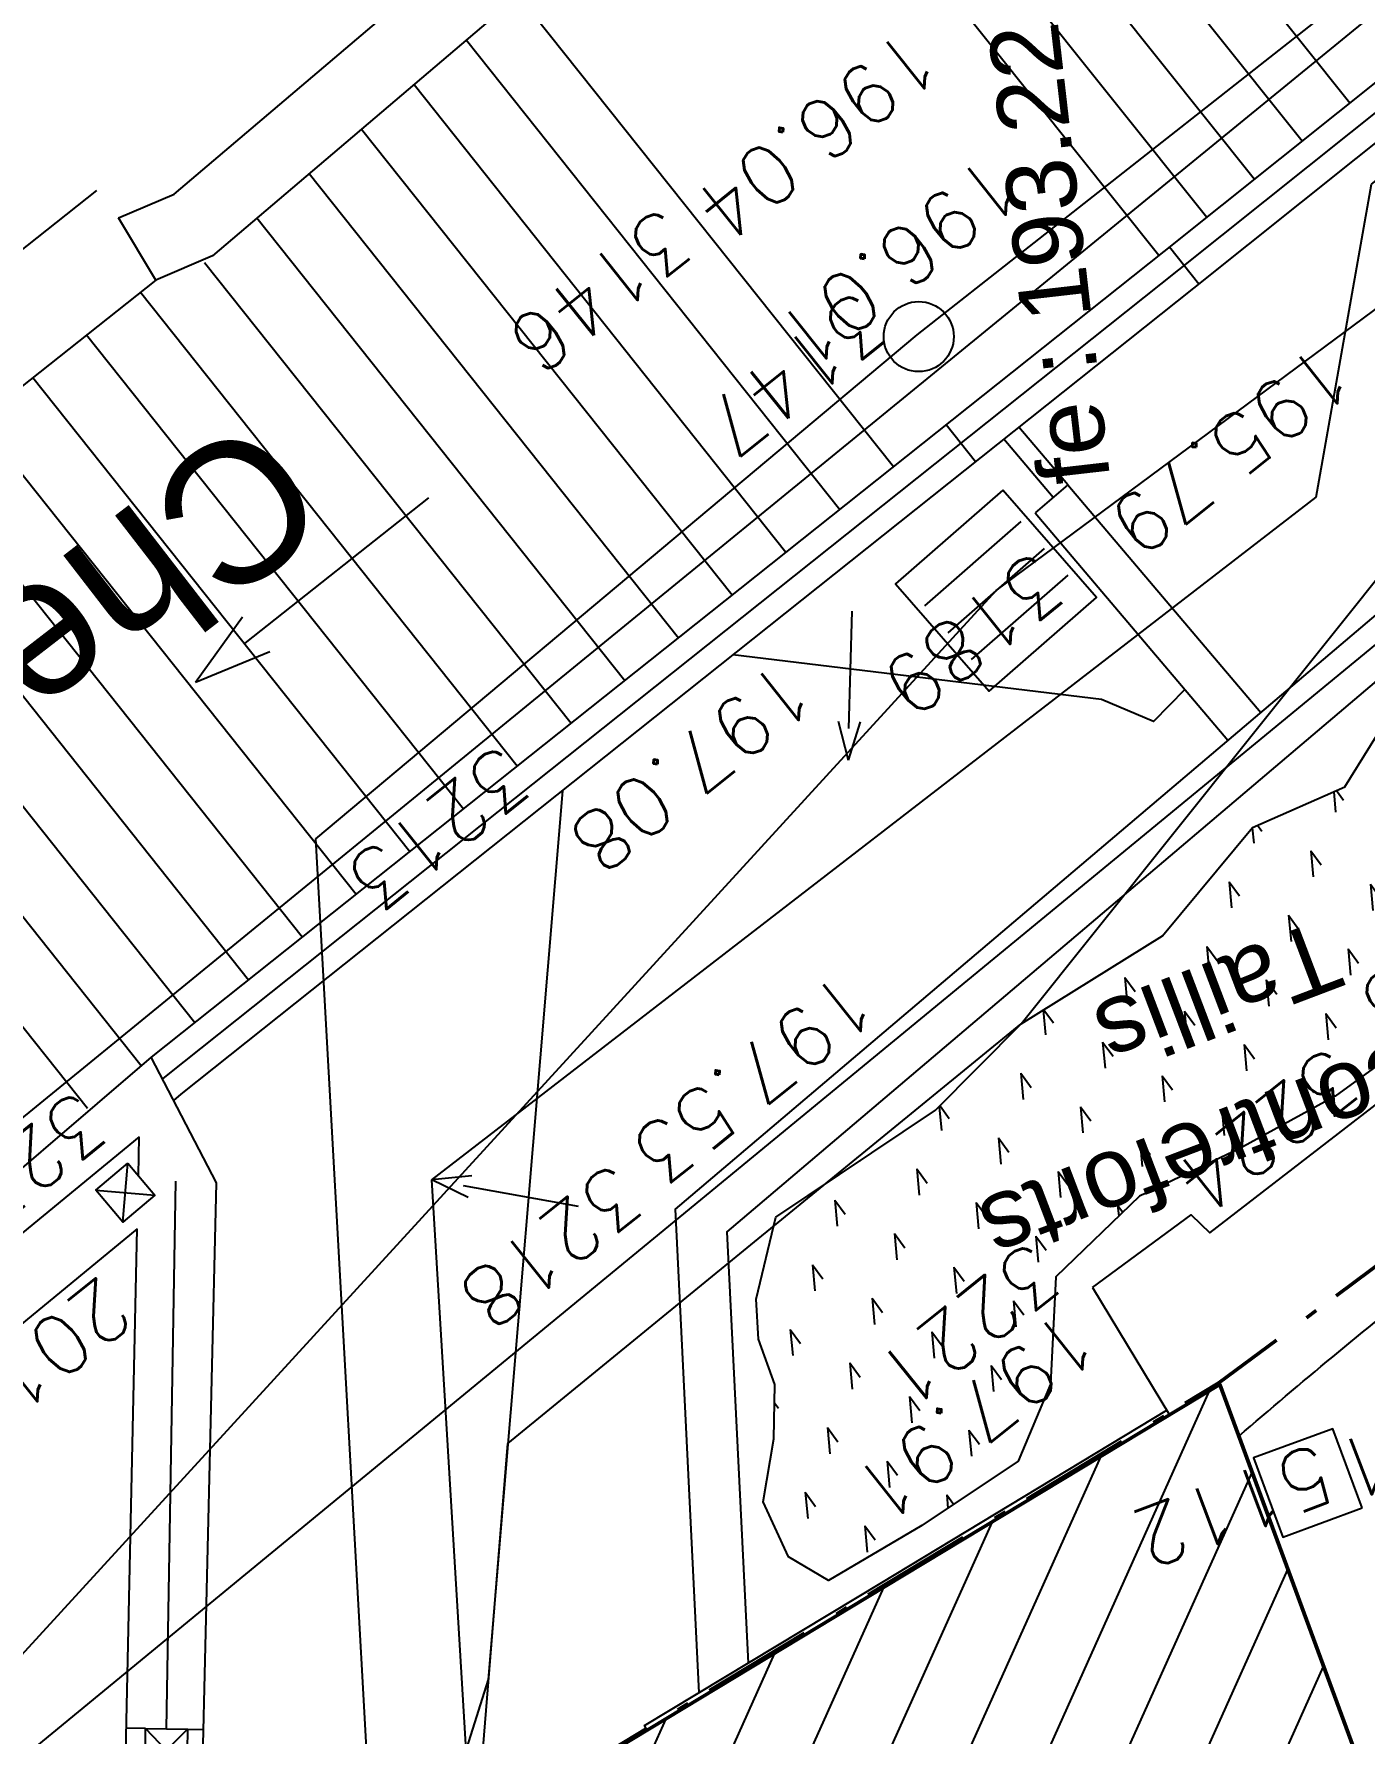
# Model space of a CAD drawing. Header units: centimetres. Extents: x 212517 to 243222, y -357108 to -330212.
# Drawn here: x 226680 to 227440, y -341679 to -340708 of the extents above; entities that cross this region are included whole.
import ezdxf
from ezdxf.enums import TextEntityAlignment as Align
from ezdxf.lldxf.tags import DXFTag

# ---------------------------------------------------------------- set-up
doc = ezdxf.new("R2010")
doc.units = ezdxf.units.CM
doc.linetypes.add('Style de ligne -15', pattern=[2.0832800000000002, 1.25, -0.41656, 0.1388600000000001, -0.2778600000000001])
doc.layers.get('0').update_dxf_attribs({"color": 252})
for name, color, linetype in [('0-EDL-Limite de propriété', 252, 'Continuous'), ('AEP_SSL', 252, 'Continuous'), ('EDF_SSL', 252, 'Texte-Electricite'), ('Fond topo - AFF', 252, 'Continuous'), ('Fond topo - ASS', 252, 'Continuous'), ('Fond topo - BAT_ANN', 252, 'Continuous'), ('Fond topo - BAT_HAC', 252, 'Continuous'), ('Fond topo - BAT_TXT', 252, 'Continuous'), ('Fond topo - CLO_MUR', 252, 'Continuous'), ('Fond topo - EAU', 252, 'Continuous'), ('Fond topo - EDF', 252, 'Continuous'), ('Fond topo - VEG', 252, 'Continuous'), ('Fond topo - VEG_TXT', 252, 'Continuous'), ('Fond topo - VOI_NOM', 252, 'Continuous'), ('Fond topo - Z_500', 252, 'Continuous'), ('GAZ_SSL', 252, 'Texte-GAZ'), ('prlm-VRD', 2, 'Continuous'), ('TELECOM_SSL', 252, 'Texte-Telecom'), ('UNITAIRE SSL', 252, 'UNITAIRE')]:
    doc.layers.add(name, color=color, linetype=linetype)
doc.layers.add('Fond topo - BAT', color=252, linetype='Continuous', lineweight=50)
doc.layers.add('Fond topo - P', color=252, linetype='Continuous', lineweight=50)
for name, color, linetype, plot in [('Fond topo - N', 252, 'Continuous', False), ('Fond topo - NCACHE', 252, 'Continuous', False), ('Fond topo - ZCACHE', 252, 'Continuous', False)]:
    doc.layers.add(name, color=color, linetype=linetype, plot=plot)
doc.styles.add('2000_ARIAL', font='arial.ttf', dxfattribs={"height": 0.400000006})
doc.styles.add('Lignes', font='arial.ttf', dxfattribs={"height": 0.35})
doc.styles.add('LignesA', font='arial.ttf', dxfattribs={"height": 0.349999994})
doc.styles.add('SIMPLEX', font='simplex_.ttf', dxfattribs={"height": 1.25})
doc.styles.add('TP-C_Autocad_Standard', font='simplex_.ttf', dxfattribs={"height": 1})
doc.styles.add('Tronçons', font='arial.ttf', dxfattribs={"height": 0.25})
tags = doc.linetypes.add('L16', pattern=[0.37500001490116125, 0.300000011920929, -0.07500000298023224]).pattern_tags.tags
tags[6:7] = [DXFTag(74, 4), DXFTag(75, 0), DXFTag(340, '0'), DXFTag(46, 0.0), DXFTag(50, 0.0), DXFTag(44, 0.0), DXFTag(45, 0.0)]
tags[4:5] = [DXFTag(74, 4), DXFTag(75, 0), DXFTag(340, '0'), DXFTag(46, 0.0), DXFTag(50, 0.0), DXFTag(44, 0.0), DXFTag(45, 0.0)]
tags = doc.linetypes.add('L8', pattern=[0.22500000894069674, 0.1500000059604645, -0.07500000298023224]).pattern_tags.tags
tags[6:7] = [DXFTag(74, 4), DXFTag(75, 0), DXFTag(340, '0'), DXFTag(46, 0.0), DXFTag(50, 0.0), DXFTag(44, 0.0), DXFTag(45, 0.0)]
tags[4:5] = [DXFTag(74, 4), DXFTag(75, 0), DXFTag(340, '0'), DXFTag(46, 0.0), DXFTag(50, 0.0), DXFTag(44, 0.0), DXFTag(45, 0.0)]
tags = doc.linetypes.add('Texte-BT', pattern='A,5,-0.25,["BT",Lignes,S=1,R=0,X=0,Y=-0.18],-1.25', length=6.5).pattern_tags.tags
tags[15:16] = [DXFTag(74, 4), DXFTag(75, 0), DXFTag(340, '0'), DXFTag(46, 0.0), DXFTag(50, 0.0), DXFTag(44, 0.0), DXFTag(45, 0.0)]
tags[4:5] = [DXFTag(74, 4), DXFTag(75, 0), DXFTag(340, '0'), DXFTag(46, 0.0), DXFTag(50, 0.0), DXFTag(44, 0.0), DXFTag(45, 0.0)]
tags = doc.linetypes.add('Texte-Electricite', pattern='A,5,-0.25,["ELEC",Lignes,S=1,R=0,X=0,Y=-0.18],-1.25', length=6.5).pattern_tags.tags
tags[15:16] = [DXFTag(74, 4), DXFTag(75, 0), DXFTag(340, '0'), DXFTag(46, 0.0), DXFTag(50, 0.0), DXFTag(44, 0.0), DXFTag(45, 0.0)]
tags[4:5] = [DXFTag(74, 4), DXFTag(75, 0), DXFTag(340, '0'), DXFTag(46, 0.0), DXFTag(50, 0.0), DXFTag(44, 0.0), DXFTag(45, 0.0)]
tags = doc.linetypes.add('Texte-GAZ', pattern='A,5,-0.25,["GAZ",Lignes,S=1,R=0,X=0,Y=-0.18],-1.25', length=6.5).pattern_tags.tags
tags[15:16] = [DXFTag(74, 4), DXFTag(75, 0), DXFTag(340, '0'), DXFTag(46, 0.0), DXFTag(50, 0.0), DXFTag(44, 0.0), DXFTag(45, 0.0)]
tags[4:5] = [DXFTag(74, 4), DXFTag(75, 0), DXFTag(340, '0'), DXFTag(46, 0.0), DXFTag(50, 0.0), DXFTag(44, 0.0), DXFTag(45, 0.0)]
tags = doc.linetypes.add('Texte-MT', pattern='A,5,-0.25,["MT",Lignes,S=1,R=0,X=0,Y=-0.18],-1.25', length=6.5).pattern_tags.tags
tags[15:16] = [DXFTag(74, 4), DXFTag(75, 0), DXFTag(340, '0'), DXFTag(46, 0.0), DXFTag(50, 0.0), DXFTag(44, 0.0), DXFTag(45, 0.0)]
tags[4:5] = [DXFTag(74, 4), DXFTag(75, 0), DXFTag(340, '0'), DXFTag(46, 0.0), DXFTag(50, 0.0), DXFTag(44, 0.0), DXFTag(45, 0.0)]
tags = doc.linetypes.add('Texte-Telecom', pattern='A,5,-0.25,["TEL",Lignes,S=1,R=0,X=0,Y=-0.18],-1.25', length=6.5).pattern_tags.tags
tags[15:16] = [DXFTag(74, 4), DXFTag(75, 0), DXFTag(340, '0'), DXFTag(46, 0.0), DXFTag(50, 0.0), DXFTag(44, 0.0), DXFTag(45, 0.0)]
tags[4:5] = [DXFTag(74, 4), DXFTag(75, 0), DXFTag(340, '0'), DXFTag(46, 0.0), DXFTag(50, 0.0), DXFTag(44, 0.0), DXFTag(45, 0.0)]
tags = doc.linetypes.add('Texte-TelecomA', pattern='A,5,-0.25,["TEL",LignesA,S=1,R=0,X=0,Y=-0.18],-1.25', length=6.5).pattern_tags.tags
tags[15:16] = [DXFTag(74, 4), DXFTag(75, 0), DXFTag(340, '0'), DXFTag(46, 0.0), DXFTag(50, 0.0), DXFTag(44, 0.0), DXFTag(45, 0.0)]
tags[4:5] = [DXFTag(74, 4), DXFTag(75, 0), DXFTag(340, '0'), DXFTag(46, 0.0), DXFTag(50, 0.0), DXFTag(44, 0.0), DXFTag(45, 0.0)]
tags = doc.linetypes.add('UNITAIRE', pattern='A,0.25,-0.2000000029802322,0,-0.2000000029802322,0.25,-0.300000011920929,["UNI",TP-C_Autocad_Standard,S=0.1500000059604645,R=0,X=-0.1,Y=-0.05],-0.449999988079071', length=1.650000095367432).pattern_tags.tags
tags[23:24] = [DXFTag(74, 4), DXFTag(75, 0), DXFTag(340, '0'), DXFTag(46, 0.0), DXFTag(50, 0.0), DXFTag(44, 0.0), DXFTag(45, 0.0)]
tags[12:13] = [DXFTag(74, 4), DXFTag(75, 0), DXFTag(340, '0'), DXFTag(46, 0.0), DXFTag(50, 0.0), DXFTag(44, 0.0), DXFTag(45, 0.0)]
tags[10:11] = [DXFTag(74, 4), DXFTag(75, 0), DXFTag(340, '0'), DXFTag(46, 0.0), DXFTag(50, 0.0), DXFTag(44, 0.0), DXFTag(45, 0.0)]
tags[8:9] = [DXFTag(74, 4), DXFTag(75, 0), DXFTag(340, '0'), DXFTag(46, 0.0), DXFTag(50, 0.0), DXFTag(44, 0.0), DXFTag(45, 0.0)]
tags[6:7] = [DXFTag(74, 4), DXFTag(75, 0), DXFTag(340, '0'), DXFTag(46, 0.0), DXFTag(50, 0.0), DXFTag(44, 0.0), DXFTag(45, 0.0)]
tags[4:5] = [DXFTag(74, 4), DXFTag(75, 0), DXFTag(340, '0'), DXFTag(46, 0.0), DXFTag(50, 0.0), DXFTag(44, 0.0), DXFTag(45, 0.0)]

# ---------------------------------------------------------------- blocks, each defined once
blk = doc.blocks.new('Groupe-93-1')
at = {"linetype": 'Style de ligne -15', "lineweight": 50, "ltscale": 50.8, "flags": 128}
blk.add_lwpolyline([(4010.377704961063, -47960.29143869193), (3755.414382130862, -44721.11884032996), (3755.414382130862, -44721.11884032996), (3756.773282105685, -44329.8018404177), (3880.931782061816, -43949.69744035514), (4137.430382163288, -43638.17594043525), (4471.636282140971, -43429.8099404505), (5106.567282135249, -43185.50304033072), (8279.371082122088, -41974.78904029639), (10046.22478211618, -41302.20724031241), (11818.78798213697, -40629.65554029257), (12515.6316242764, -40375.71221544059), (12470.15578206277, -38996.33853999885), (12380.37218211389, -38397.83494045051), (12782.36019976831, -38155.13044368537), (12782.36019976831, -38155.13044368537), (13203.15428753591, -37842.1723362139), (13013.29358206487, -37595.42764035972), (14081.43508215642, -36782.12464029105), (14501.13751466966, -36460.24630443366), (14495.16808214879, -36452.5175403765), (14834.32158213353, -36191.17934028419), (14839.99478233552, -36198.52456561835), (16130.40128212667, -35209.80024024756), (16136.50761571622, -35217.71937476905), (16472.44228208757, -34959.21094037803), (16671.78109403348, -34801.06746370108), (17355.87005024648, -34273.57605973991), (18231.377594311, -34360.18562337668), (19438.43093314862, -35798.34990131171), (19890.16948211885, -36316.51764032157), (20056.14294272161, -36374.42675067695), (20713.36528325772, -37417.69704200538), (20981.1790333817, -37823.86228057654), (21144.10848065114, -38091.41473781379), (21380.93455877995, -38501.10641652854), (21515.93978133893, -38776.86723872931), (21676.35969768262, -39172.45101110252), (21888.30210343099, -39776.94537421973), (22130.35028215146, -40561.43324023993), (22375.4996798346, -41423.39243203909), (22608.21988213754, -42207.67824041159)], dxfattribs=at)
blk = doc.blocks.new('AFF03')
at = {"ltscale": 2, "flags": 128}
blk.add_lwpolyline([(-0.5, -0.5), (0.5, -0.5), (0.5, 0.5), (-0.5, 0.5)], close=True, dxfattribs=at)
blk = doc.blocks.new('ASS07')
at = {"ltscale": 2}
for p, q in [((-0.25, -0.45), (-0.25, 0.4500000000000001)), ((0, -0.45), (0, 0.4500000000000001)), ((0.25, -0.45), (0.25, 0.4500000000000001))]:
    blk.add_line(p, q, dxfattribs=at)
at = {"ltscale": 2, "flags": 128}
blk.add_lwpolyline([(0.5, -0.5), (0.5, 0.5), (-0.5, 0.5), (-0.5, -0.5)], close=True, dxfattribs=at)
blk = doc.blocks.new('ESC01')
at = {"ltscale": 2}
for p, q in [((1.257547, 0.126415), (1.7, 0)), ((1.338104, 0), (0, 0)), ((1.257547, -0.126415), (1.7, 0))]:
    blk.add_line(p, q, dxfattribs=at)
blk = doc.blocks.new('EAU03')
at = {"ltscale": 2}
blk.add_circle((0, 0), 0.2, dxfattribs=at)
blk = doc.blocks.new('EDF02')
at = {"ltscale": 2}
for p, q in [((0.875, 2.75), (0.875, 2.95)), ((-0.875, 2.25), (0.875, 2.75)), ((0, 1.535431), (0, 2.5)), ((-0.875, 2.25), (-0.875, 2.05)), ((0.978086, 1.392164), (0.895804, 1.204402)), ((1.271914, 1.392164), (1.354196, 1.204402)), ((1.125, 1.349688), (1.125, 1.178214)), ((0, 0.15), (0, 0.9586370000000001))]:
    blk.add_line(p, q, dxfattribs=at)
for centre, radius in [((1.125, 1.625), 0.2), ((0, 0), 0.15)]:
    blk.add_circle(centre, radius, dxfattribs=at)
blk.add_arc((0.557686, 1.79611), 0.574625, 2.870977029506814, 166.0535219962534, dxfattribs=at)
at = {"style": 'SIMPLEX'}
blk.add_text('W', height=0.4, dxfattribs=at).set_placement((0, 1.217323), align=Align.MIDDLE_CENTER)
blk = doc.blocks.new('PTOPO')
at = {"layer": 'Fond topo - NCACHE', "style": 'SIMPLEX'}
blk.add_attdef('MAT', text='', height=0.34, dxfattribs=at).set_placement((0.09999999986030161, -0.09999999962747097), align=Align.TOP_LEFT)
at = {"layer": 'Fond topo - ZCACHE', "style": 'SIMPLEX'}
blk.add_attdef('ALT', (0.09999999986030161, 0.09999999962747097), '', height=0.34, dxfattribs=at)
blk = doc.blocks.new('A$C1F970F0F')
at = {"layer": 'Fond topo - BAT_HAC'}
h = blk.add_hatch(dxfattribs=at)
h.set_pattern_fill('ANSI31*128', color=256, scale=12.9999995, angle=-10.72360141139323, style=0, pattern_type=2)
h.set_pattern_definition([(235.0656205306617, (9737.541003631788, 14762.77745620973), (33.8375912645085, -23.63562800874848), [])])
h.paths.add_polyline_path([(327.3282644802343, 7983.70008715122), (111.917576389003, 7948.772934319565), (103.9149807936597, 7998.128364327358), (1.255686533589369, 7981.482965652841), (9.258282185780217, 7932.127535444707), (-84.79176967225408, 7916.878057794142), (-243.6985149581653, 7899.242162999744), (-250.9852206335183, 7901.904301147083), (-246.3701216350516, 7988.801617907898), (-227.8364820571812, 8506.661930298194), (212.291666205809, 8670.329434790467)])
at = {"layer": 'Fond topo - VEG'}
h = blk.add_hatch(dxfattribs=at)
h.set_pattern_fill('LANDE2', color=256, scale=10.0000001, angle=-10.72360141139323, style=0, pattern_type=2)
h.set_pattern_definition([(264.5415095306616, (9750.971630015794, 14785.74238767628), (40.34504237996252, -84.24534251883888), [15.00000015, -78.40770928407707]), (264.5415095306616, (9731.59970288858, 14751.83474161739), (40.34504237996252, -84.24534251883888), [15.00000015, -78.40770928407707]), (264.5415095306616, (9712.227775744037, 14717.927095467), (40.34504237996252, -84.24534251883888), [15.00000015, -78.40770928407707]), (295.5897315306617, (9750.971630015794, 14785.74238767628), (49.23041195806751, 8.738798001327783), [10.0000001, -83.4077093340771]), (295.5897315306617, (9731.59970288858, 14751.83474161739), (49.23041195806751, 8.738798001327783), [10.0000001, -83.4077093340771]), (295.5897315306617, (9712.227775744037, 14717.927095467), (49.23041195806751, 8.738798001327783), [10.0000001, -83.4077093340771])])
h.paths.add_polyline_path([(402.3112610946278, 9053.760915252773), (467.0090992471012, 9087.424570366396), (507.8056451401558, 9101.086619201697), (553.8528710058147, 9091.750365369368), (582.6202307905187, 9071.175482231103), (595.4504581813117, 9028.510636241828), (609.5685951733576, 8998.331373440706), (631.7508805482298, 8965.497906214076), (652.8560764352111, 8945.31390825935), (650.2520582392016, 8913.917405658818), (632.9173511627416, 8889.82828364506), (589.0886175481537, 8876.795382116374), (546.9134431486123, 8877.480258685993), (469.8051911543507, 8864.37661047986), (419.153954237222, 8843.712231938292), (363.2524606420443, 8846.046328226019), (307.7425982917389, 8819.850155145812), (248.6620034991754, 8800.607864193345), (187.2800634416283, 8784.45912606413), (131.764137503774, 8748.171514346303), (117.2591372061879, 8688.39747468704), (91.01025159923552, 8648.718062970176), (30.20320767611634, 8622.748982781495), (-28.00976444200933, 8601.90972020209), (-48.04644723036586, 8619.365020503119), (-56.33789107739494, 8652.913243093468), (-43.74262154196617, 8687.250659616431), (-37.43992015670779, 8717.55282372527), (-41.69477333234227, 8744.81355041717), (-38.71674939766763, 8767.521436884825), (-19.03399232742504, 8811.288349233151), (81.96673904075237, 8854.314429886274), (139.2306060843939, 8893.662518143177), (227.7466465265452, 8928.052230497406), (289.8968977148595, 8979.357371094735), (346.0182111578333, 8992.237727327)])
at = {"layer": 'AEP_SSL', "elevation": 9.999999999999998e-08, "flags": 128}
blk.add_lwpolyline([(-10084.93277844263, 5093.930148438846), (-9750.791620834418, 5135.5756579271), (-3128.109925920724, 6321.886190847606), (-538.2744943762264, 6794.667455972196), (-236.899884080834, 9072.411970745992), (154.0690051004237, 9291.318023383576), (2068.234834202161, 10286.47979625637), (4929.096988442494, 11795.62350952535), (5831.943443331371, 12343.47571871864), (5644.547691266249, 12887.93525940639), (4850.760829103805, 13701.34358382695)], dxfattribs=at)
at = {"layer": 'EDF_SSL', "linetype": 'Texte-BT', "elevation": 9.999999999999998e-08, "flags": 128}
blk.add_lwpolyline([(-10355.65903211059, 43.80952892260893), (-10201.4030772041, 1251.685514822027), (-8720.280241838846, 5090.654580446419), (-8647.88838211094, 5140.669551381001), (-5813.541010319846, 5655.541528388557), (-5754.775129047494, 5632.363405789478), (-5714.151306698284, 5669.525972244278), (-2796.400100172239, 6190.043639552574), (-2733.176347276875, 6173.938624268192), (-2724.610103663505, 6234.621653891018), (-576.9868819294611, 8573.42365167172), (-522.7757441125186, 8575.296708000737), (1439.543237064798, 9649.961943709872), (1486.297190266059, 9780.607536286585), (3247.574149104787, 10693.56387743918), (3311.706751861017, 10686.95005152967), (3338.557006230488, 10734.01793882097), (5093.795445683761, 11622.80777854973), (5197.512327865115, 11601.77622754824)], dxfattribs=at)
at = {"layer": 'EDF_SSL', "linetype": 'Texte-MT', "elevation": 9.999999999999998e-08, "flags": 128}
blk.add_lwpolyline([(-10605.24755893916, -1087.243444949462), (-9871.024919901258, 5454.646601530631), (-9813.117681349795, 5614.486484857796), (-9256.616976485166, 5923.473242253717), (-8799.13613630993, 5646.609576042702), (-8267.576586649942, 5593.500203318741), (-5762.0770564726, 6081.872554389967), (-4183.597292868954, 6396.686264550111), (-3538.986020602817, 6692.687627343169), (-2824.138039855754, 6428.356494820026), (-615.9396546429546, 6802.884084155441), (-262.5046420332196, 8461.235250973023), (-193.4502564723132, 8712.902150223255), (139.2306060843939, 8893.662518143177), (555.9703724045021, 9251.5491897469), (1680.577767184984, 9828.549923444656)], dxfattribs=at)
at = {"layer": 'Fond topo - BAT', "ltscale": 2, "flags": 128}
blk.add_lwpolyline([(111.9175764236616, 7948.772934502576), (327.3282644802343, 7983.70008715122), (212.2916661489619, 8670.329434990808), (2.632434379380356, 8592.364861621802), (-227.8364820571812, 8506.661930298194), (-246.3701217265575, 7988.801617925226), (-250.9852206335183, 7901.904301147083), (-243.6985149581653, 7899.242162999744), (-84.79176967225408, 7916.878057794142), (9.25828222043856, 7932.127535627718)], dxfattribs=at)
at = {"layer": 'Fond topo - BAT_ANN', "ltscale": 2, "flags": 128}
for points in [[(260.4461904408543, 9679.697235726253), (421.4752052199237, 9375.537075975082)], [(229.6406661599922, 9663.337649349429), (390.6488104437076, 9359.216910882653)], [(198.835141987965, 9646.978063046781), (359.822415696603, 9342.896746069073)], [(168.0296177071027, 9630.61847666996), (328.9960207886754, 9326.576580906798)], [(137.2240934262406, 9614.258890293137), (298.1696260471178, 9310.25641599738)], [(-33.33350543023175, 9523.682545780714), (126.7244189795829, 9219.92528536644)], [(-67.62080360780715, 9504.620415617772), (92.02667203155625, 9201.642103094182)], [(-101.7369402713011, 9485.23345562334), (57.32892506065332, 9183.358920826255)], [(-135.8530769230131, 9465.846495816253), (22.63117811262669, 9165.075738553995)], [(-169.9692136038364, 9446.459535730315), (-12.06656885272923, 9146.79255619023)], [(-204.0853502326718, 9427.072575918897), (-46.76431591513824, 9128.509373939632)], [(-238.2014868843837, 9407.685616111808), (-81.46206286316487, 9110.226191667372)], [(-277.3265769233292, 9397.804626958045), (-116.1598098340678, 9091.943009399447)], [(-312.0591842209399, 9379.587602396843), (-150.8575567820944, 9073.659827127187)], [(-346.7917915012215, 9361.370577927146), (-185.5553037529976, 9055.37664485926)], [(-381.5243987412971, 9343.153553544624), (-220.2530506663657, 9037.093462770014)], [(-416.2570060562371, 9324.936528891918), (-254.9507976143923, 9018.810280497753)], [(-450.9896134453538, 9306.719504348044), (-289.6485445852952, 9000.527098229828)], [(-485.7222206167999, 9288.502479952525), (-324.3462915333218, 8982.243915957568)], [(-520.4548279885873, 9270.285455500158), (-359.0440385957309, 8963.96073370697)], [(-555.1874352515395, 9252.068431121965), (-393.7417855437575, 8945.677551434712)], [(-145.6619465023107, 8537.219623963563), (-146.7075802998218, 8540.031500570973), (1.586800547210942, 8595.176738046199), (179.8026997579741, 8661.448690339083)]]:
    blk.add_lwpolyline(points, dxfattribs=at)
at = {"layer": 'Fond topo - CLO_MUR', "ltscale": 2, "flags": 128}
for points in [[(5465.549613253605, 12474.19582546324), (5466.20159341714, 12470.82504405249), (5485.012802482019, 12432.08181404536), (5147.245088363499, 12256.60818126065), (4706.331216941859, 12020.77417470959), (4308.01640459436, 11815.93590567596), (3685.281740870245, 11488.88250697762), (3311.579770983847, 11293.7685153111), (2114.258378153738, 10659.84585739836), (1650.884008099408, 10416.34837312654), (1062.288726471121, 10103.85702141489), (658.3905618021624, 9891.029634244256), (-44.67906745291248, 9517.657369937187), (-233.0470592291902, 9410.614689816382), (-267.4422742572942, 9402.988878921342), (-656.6401166823937, 9198.857165579479), (-849.7747484592646, 9090.052396377278), (-1204.120025584123, 8870.368878144942), (-1365.540933047162, 8744.316578333805), (-1532.84212559242, 8598.704129215486), (-1971.468451961153, 8153.961829416945)], [(-281.6492086445198, 9441.834648156311), (-281.6492085301377, 9441.834648134649), (-247.9421907940427, 9449.307878024008), (-64.42639369319909, 9553.593232271387), (639.2189400198265, 9927.27123031366), (1043.119223444727, 10140.09973397636), (1631.735005117872, 10452.60196933622), (2095.130052114215, 10696.1103191113), (3292.499446349973, 11330.05839145263), (3666.262011568545, 11525.20402047415), (4289.108974895842, 11852.3163978885), (4687.580625236486, 12057.23532257713), (5128.124931732131, 12292.87773260613), (5430.701914742416, 12450.0694363887), (5424.425741832001, 12462.99572983214)], [(-267.4422742572942, 9402.988878921342), (-281.6492086445198, 9441.834648156311)], [(304.928840961825, 9313.826019963679), (317.515427365696, 9289.939248771212)], [(160.7737445023458, 9237.866796805443), (173.3603310205992, 9213.980025591314)], [(213.0744191827048, 9185.666432202885), (191.562239944461, 9223.571104179964)], [(222.6411032716292, 9191.095847893981), (201.2986407654737, 9228.701477251185)], [(222.6411032716292, 9191.095847893981), (201.3012921937479, 9178.98478575671)], [(222.6411032716292, 9191.095847893981), (306.6978270068528, 9042.987069406587)], [(543.336743348578, 9177.287630536717), (-74.74102844026606, 8826.507662397025), (-112.8269110303829, 8552.630477948744)], [(201.3012921937479, 9178.98478575671), (285.358016055136, 9030.876007434998)], [(556.4510822363818, 9151.385572996543), (-47.98752176504945, 8808.346292235497), (-81.95120453282993, 8564.112020094672)], [(266.6256890428272, 9063.88255289158), (245.6391952756587, 9049.325822946377), (218.7605084100587, 9067.146492778978), (16.6706782975134, 9131.416005261752)], [(-93.45328552715591, 9073.242191819234), (-229.5991777643937, 8582.639166196475), (-266.6457452396749, 8513.441010924353)], [(-751.5810655036744, 6874.12250890111), (-593.1143983466525, 7646.284995651057), (-529.4763685226023, 7925.844277497126), (-404.7366505622076, 8537.066259267269), (-329.2967448612985, 8890.015476371123), (-352.514414567152, 8967.401368955278)], [(-367.7418625778862, 8924.135068262074), (-794.0664173733046, 8690.542865071524)], [(-372.335650639566, 8902.443086179379), (-367.7418625778862, 8924.135068262074)], [(-385.9610752109354, 8877.861226529452), (-376.8927747113837, 8910.50587386614)], [(-397.7492486703159, 8898.717700419755), (-365.104601286662, 8889.649399792823)], [(-378.6273731049196, 8872.733415124254), (-748.2932403468772, 8670.023750919874)], [(-711.856729970589, 7306.782317941151), (-636.1214098398871, 7655.591918749852), (-572.4887329195683, 7935.127685279536), (-447.8073072743955, 8546.064036232152), (-378.6273731395781, 8872.733414941242)], [(151.2600182192846, 8738.204535075694), (214.3118974305942, 8768.612524185173), (222.8760907216686, 8756.39694305271), (339.5503084770028, 8815.660477212292), (353.2916346947179, 8788.60744170513)], [(151.2600182192846, 8738.204535075694), (180.8483335381559, 8658.636813640169)], [(-427.0085456431204, 8591.37296515409), (-437.7311851673867, 8593.643736708398)], [(-427.0085457346263, 8591.37296517142), (-408.5081092560233, 8562.814831182754)], [(-431.8848156764736, 8567.612304239106), (-403.6318392053406, 8586.575492189244)], [(-403.6318392053406, 8586.575492189244), (-394.568532454253, 8584.63828733104)]]:
    blk.add_lwpolyline(points, dxfattribs=at)
for points in [[(5037.901368189549, 11434.99966236873), (4901.482932229619, 11702.08155606513, 0.4408759077093375), (4852.073352692626, 11715.65429483119), (4531.074621625821, 11546.47251400931), (3842.227432746877, 11181.95041819285), (2874.836182173553, 10670.71991317125), (2410.572044058754, 10426.65528477042), (1817.217704785017, 10113.23554419794), (827.0181642921361, 9590.240352949855), (301.3726525477136, 9311.952168075477), (-352.514414567152, 8967.401368955278), (-495.2551212900817, 8885.75198039298), (-691.5337179913729, 8788.112899655554), (-943.3679943129957, 8627.169263686741), (-1139.935060322241, 8462.868634681954), (-1302.024025612243, 8329.133974476836), (-1398.986804936686, 8233.001725301163), (-1545.470906406368, 8100.855449415369), (-1680.34240924014, 7950.306013078191), (-1696.657958781737, 7932.869054613364), (-1810.126125579658, 7806.729356369272)], [(5013.825255209256, 11422.77896469174), (4877.437909864564, 11689.79998837054, 0.4670975133110565), (4865.919644789434, 11692.43144885021), (4543.683351222046, 11522.59741292852), (3854.856025139035, 11158.0858281669), (2887.425667904645, 10646.83465197935), (2423.159229822375, 10402.76881448345), (1829.828384811742, 10089.36148399731), (839.627998774562, 9566.36584633135), (313.9825353927495, 9288.077672203526), (-339.9278280315693, 8943.514597832656), (-344.5537284656002, 8940.867922541265)], [(217.5035690292543, 8639.220679312979, -0.01153277436110533), (340.7339444674967, 8707.141614457098, -0.01153277436110653), (466.9652501989422, 8769.307813680987, -0.0115533932215109), (596.1617582009726, 8825.682282419493, -0.0115533932215109), (727.8245635271309, 8876.028326083544)]]:
    blk.add_lwpolyline(points, format="xyb", dxfattribs=at)
at = {"layer": 'Fond topo - CLO_MUR', "linetype": 'L16', "ltscale": 2, "flags": 128}
blk.add_lwpolyline([(5025.863311662313, 11428.88931358465), (4889.460420998565, 11695.94077227442, 0.4473470729667258), (4858.886594798165, 11703.98494727169), (4537.378986432597, 11534.53496351466), (3848.541729017476, 11170.01812326055), (2881.130925070296, 10658.77728242721), (2416.865636968988, 10414.71204952677), (1823.523044898893, 10101.29851431556), (833.3230814872522, 9578.303099459758), (307.6775940159844, 9300.014920130836), (-346.2211213998748, 8955.457983176035), (-348.5341102885664, 8954.134774798182)], format="xyb", dxfattribs=at)
for points in [[(-2018.108255773427, 8193.13155960729), (-1574.183884737668, 8643.59067346366), (-1404.364086970325, 8791.39521849748), (-1239.064738773139, 8920.476161982127), (-880.8298693962322, 9142.571111555753), (-685.7837488030868, 9252.452741497153), (-290.9388523664002, 9459.546297281422)], [(-415.3201924069015, 8588.974228763174), (-351.8862383346866, 8895.287438626814)]]:
    blk.add_lwpolyline(points, dxfattribs=at)
at = {"layer": 'Fond topo - CLO_MUR', "ltscale": 2, "flags": 128}
for points in [[(-376.8927747113837, 8910.50587386614), (-365.104601286662, 8889.649399792823), (-385.9610752455937, 8877.86122634644), (-397.7492486703159, 8898.717700419755)], [(-431.8848156764736, 8567.612304239106), (-427.0085457346263, 8591.37296517142), (-403.6318392053406, 8586.575492189244), (-408.5081092560233, 8562.814831182754)]]:
    blk.add_lwpolyline(points, close=True, dxfattribs=at)
at = {"layer": 'Fond topo - VEG', "linetype": 'L8', "ltscale": 2, "flags": 128}
blk.add_lwpolyline([(402.3112610946278, 9053.760915252773), (467.0090992471012, 9087.424570366396), (507.8056451401558, 9101.086619201697), (553.8528710058147, 9091.750365369368), (582.6202307905187, 9071.175482231103), (595.4504581813117, 9028.510636241828), (609.5685951733576, 8998.331373440706), (631.7508805482298, 8965.497906214076), (652.8560764352111, 8945.31390825935), (650.2520582392016, 8913.917405658818), (632.9173511627416, 8889.82828364506), (589.0886175481537, 8876.795382116374), (546.9134431486123, 8877.480258685993), (469.8051911543507, 8864.37661047986), (419.153954237222, 8843.712231938292), (363.2524606420443, 8846.046328226019), (307.7425982917389, 8819.850155145812), (248.6620034991754, 8800.607864193345), (187.2800634416283, 8784.45912606413), (131.764137503774, 8748.171514346303), (117.2591372061879, 8688.39747468704), (91.01025159923552, 8648.718062970176), (30.20320767611634, 8622.748982781495), (-28.00976444200933, 8601.90972020209), (-48.04644723036586, 8619.365020503119), (-56.33789107739494, 8652.913243093468), (-43.74262154196617, 8687.250659616431), (-37.43992015670779, 8717.55282372527), (-41.69477333234227, 8744.81355041717), (-38.71674939766763, 8767.521436884825), (-19.03399232742504, 8811.288349233151), (81.96673904075237, 8854.314429886274), (139.2306060843939, 8893.662518143177), (227.7466465265452, 8928.052230497406), (289.8968977148595, 8979.357371094735), (346.0182111578333, 8992.237727327)], close=True, dxfattribs=at)
at = {"layer": 'GAZ_SSL', "linetype": 'Texte-GAZ', "elevation": 9.999999999999998e-08, "flags": 128}
blk.add_lwpolyline([(-10544.31541955609, 4849.463266287231), (-2844.361894995576, 6215.21841119217), (-619.059840477988, 6565.404650589751), (-558.7307695276991, 6580.824982418972), (-429.4804532838041, 7139.21704900553), (-208.0795472043819, 8868.909145672174), (360.6838398219811, 9157.908141542406), (425.0188701159018, 9327.634198507636), (4535.248673246207, 11485.07622468802), (4713.322312771974, 11477.46920417039), (5559.734467376861, 11914.17321717021), (6091.203610633145, 12178.61605624058), (6292.964946063797, 12126.43026770143), (6627.254129528154, 11179.86214373141), (7472.768662736402, 9124.4680223983), (7947.08689338462, 9062.48922912452), (8070.821797205262, 8793.497098507169), (8796.806101210752, 9110.108422938276), (9553.586430744355, 9252.290517349746)], dxfattribs=at)
at = {"layer": 'TELECOM_SSL', "linetype": 'Texte-TelecomA', "elevation": 9.999999999999998e-08, "flags": 128}
blk.add_lwpolyline([(-602.8459704198781, 8853.919766512181), (4716.766687317957, 11744.41824542672)], dxfattribs=at)
at = {"layer": 'UNITAIRE SSL', "ltscale": 2, "elevation": 9.999999999999998e-08, "flags": 128}
blk.add_lwpolyline([(-11203.91773647134, 7315.685859797379), (-9597.069181515135, 5578.000029566199), (-4253.21502402568, 6800.480356718023), (-825.2436658591316, 8394.239986691146), (171.1164741383718, 9139.45160219944), (980.7416491537941, 9531.509848289672), (2024.282900487725, 10089.44453603433), (2846.979589107878, 10509.95143402664), (3831.564375096907, 11032.01955007647), (4688.744355396339, 11539.16604167907), (5726.983094904664, 12644.47229064644), (4820.214794965383, 13573.50486951124)], dxfattribs=at)
at = {"layer": 'Fond topo - AFF', "ltscale": 2, "xscale": 48.20000003984349, "yscale": 48.20000003984349, "zscale": 99.99999999999997, "rotation": 99.51089751777258}
blk.add_blockref('AFF03', (251.2790712272899, 8605.68126191469), dxfattribs=at)
at = {"layer": 'Fond topo - ASS', "ltscale": 2, "xscale": 81.35083914618858, "yscale": 81.35083914618858, "zscale": 99.99999999999997, "rotation": 120.4084385517457}
blk.add_blockref('ASS07', (171.1164741383718, 9139.45160219944), dxfattribs=at)
at = {"layer": 'Fond topo - BAT_ANN', "ltscale": 2}
for p, xscale, yscale, zscale, rotation in [((-137.326483698153, 9251.827533473144), 99.99999999999999, 99.99999999999999, 99.99999999999999, 207.6166753478427), ((88.11832080094086, 9143.16325286668), 49.99999999999998, 49.99999999999998, 99.99999999999997, 257.7348035402317), ((-128.6971795730158, 8838.520994866261), 49.99999999999999, 49.99999999999999, 99.99999999999997, 159.0527885911973)]:
    blk.add_blockref('ESC01', p, dxfattribs=dict(at, xscale=xscale, yscale=yscale, zscale=zscale, rotation=rotation))
at = {"layer": 'Fond topo - EAU', "ltscale": 2, "xscale": 100, "yscale": 100, "zscale": 100, "rotation": 291.9650617956664}
blk.add_blockref('EAU03', (154.7108805266166, 9290.17501228504), dxfattribs=at)
at = {"layer": 'Fond topo - EDF', "ltscale": 2, "xscale": 99.99999999999999, "yscale": 99.99999999999999, "zscale": 99.99999999999999, "rotation": 219.2864286830851}
blk.add_blockref('EDF02', (-522.7757441125186, 8575.296708000737), dxfattribs=at)
at = {"layer": 'Fond topo - P', "ltscale": 2}
ref = blk.add_blockref('PTOPO', (54.2351419453264, 9357.495132428987), dxfattribs=dict(at, xscale=100, yscale=100, zscale=100, rotation=207.9012065905921))
ref.add_attrib('MAT', '3146', dxfattribs={"layer": 'Fond topo - N', "color": 0, "ltscale": 2, "height": 33.99999999999999, "rotation": 207.9012065596845, "style": 'SIMPLEX'}).set_placement((40.71809994791715, 9361.653205827888), align=Align.TOP_LEFT)
ref.add_attrib('ALT', '196.04', (182.4187606082637, 9466.476273464148), dxfattribs={"layer": 'Fond topo - Z_500', "color": 0, "ltscale": 2, "height": 33.99999999999999, "rotation": 207.9012065596845, "style": 'SIMPLEX'})
ref = blk.add_blockref('PTOPO', (154.7108805266166, 9290.17501228504), dxfattribs=dict(at, xscale=100, yscale=100, zscale=100, rotation=207.9012065905921))
ref.add_attrib('MAT', '3147', dxfattribs={"layer": 'Fond topo - N', "color": 0, "ltscale": 2, "height": 33.99999999999999, "rotation": 207.9012065596845, "style": 'SIMPLEX'}).set_placement((141.1938385638657, 9294.333085866954), align=Align.TOP_LEFT)
ref.add_attrib('ALT', '196.01', (214.6840928358179, 9386.816800780638), dxfattribs={"layer": 'Fond topo - Z_500', "color": 0, "ltscale": 2, "height": 33.99999999999999, "rotation": 207.9012065596845, "style": 'SIMPLEX'})
ref = blk.add_blockref('PTOPO', (226.7848501664291, 9124.959831305407), dxfattribs=dict(at, xscale=100, yscale=100, zscale=100, rotation=207.9012065905921))
ref.add_attrib('MAT', '3189', dxfattribs={"layer": 'Fond topo - N', "color": 0, "ltscale": 2, "height": 33.99999999999999, "rotation": 207.9012065596845, "style": 'SIMPLEX'}).set_placement((213.2678081690196, 9129.11790470431), align=Align.TOP_LEFT)
ref.add_attrib('ALT', '195.79', (380.7794362046659, 9245.780156848563), dxfattribs={"layer": 'Fond topo - Z_500', "color": 0, "ltscale": 2, "height": 33.99999999999999, "rotation": 207.9012065596845, "style": 'SIMPLEX'})
ref = blk.add_blockref('PTOPO', (-93.45328552715591, 9073.242191819234), dxfattribs=dict(at, xscale=100, yscale=100, zscale=100, rotation=207.9012065905921))
ref.add_attrib('MAT', '3213', dxfattribs={"layer": 'Fond topo - N', "color": 0, "ltscale": 2, "height": 33.99999999999999, "rotation": 207.9012065596845, "style": 'SIMPLEX'}).set_placement((-106.9703275821003, 9077.400265039458), align=Align.TOP_LEFT)
ref.add_attrib('ALT', '197.08', (44.83495545011692, 9125.34150020045), dxfattribs={"layer": 'Fond topo - Z_500', "color": 0, "ltscale": 2, "height": 33.99999999999999, "rotation": 207.9012065596845, "style": 'SIMPLEX'})
ref = blk.add_blockref('PTOPO', (-367.7418625778862, 8924.135068262074), dxfattribs=dict(at, xscale=100, yscale=100, zscale=100, rotation=207.9012065905921))
ref.add_attrib('MAT', '3231', dxfattribs={"layer": 'Fond topo - N', "color": 0, "ltscale": 2, "height": 33.99999999999999, "rotation": 207.9012065596845, "style": 'SIMPLEX'}).set_placement((-381.2589045752959, 8928.293141660975), align=Align.TOP_LEFT)
ref.add_attrib('ALT', '201.55', (-403.2598834462387, 8851.387654867745), dxfattribs={"layer": 'Fond topo - Z_500', "color": 0, "ltscale": 2, "height": 33.99999999999999, "rotation": 207.9012065596845, "style": 'SIMPLEX'})
ref = blk.add_blockref('PTOPO', (339.5503084770028, 8815.660477212292), dxfattribs=dict(at, xscale=100, yscale=100, zscale=100, rotation=207.9012065905921))
ref.add_attrib('MAT', '3224', dxfattribs={"layer": 'Fond topo - N', "color": 0, "ltscale": 2, "height": 33.99999999999999, "rotation": 207.9012065596845, "style": 'SIMPLEX'}).set_placement((326.0332664740461, 8819.818550707032), align=Align.TOP_LEFT)
ref.add_attrib('ALT', '197.63', (470.766451759851, 8951.003886618244), dxfattribs={"layer": 'Fond topo - Z_500', "color": 0, "ltscale": 2, "height": 33.99999999999999, "rotation": 207.9012065596845, "style": 'SIMPLEX'})
ref = blk.add_blockref('PTOPO', (-74.74102844026606, 8826.507662397025), dxfattribs=dict(at, xscale=100, yscale=100, zscale=100, rotation=207.9012065905921))
ref.add_attrib('MAT', '3218', dxfattribs={"layer": 'Fond topo - N', "color": 0, "ltscale": 2, "height": 33.99999999999999, "rotation": 207.9012065596845, "style": 'SIMPLEX'}).set_placement((-88.2580704030172, 8830.665735978939), align=Align.TOP_LEFT)
ref.add_attrib('ALT', '197.53', (46.55202995541049, 8944.387146319483), dxfattribs={"layer": 'Fond topo - Z_500', "color": 0, "ltscale": 2, "height": 33.99999999999999, "rotation": 207.9012065596845, "style": 'SIMPLEX'})
ref = blk.add_blockref('PTOPO', (151.2600182192846, 8738.204535075694), dxfattribs=dict(at, xscale=100, yscale=100, zscale=100, rotation=207.9012065905921))
ref.add_attrib('MAT', '3221', dxfattribs={"layer": 'Fond topo - N', "color": 0, "ltscale": 2, "height": 33.99999999999999, "rotation": 207.9012065596845, "style": 'SIMPLEX'}).set_placement((137.7429762218753, 8742.362608474597), align=Align.TOP_LEFT)
ref.add_attrib('ALT', '197.91', (135.0210326141355, 8730.982595302696), dxfattribs={"layer": 'Fond topo - Z_500', "color": 0, "ltscale": 2, "height": 33.99999999999999, "rotation": 207.9012065596845, "style": 'SIMPLEX'})
ref = blk.add_blockref('PTOPO', (279.0299654297571, 8585.894703886712), dxfattribs=dict(at, xscale=99.99999999999994, yscale=99.99999999999994, zscale=99.99999999999994, rotation=190.0656205306617))
ref.add_attrib('MAT', '5112', dxfattribs={"layer": 'Fond topo - N', "color": 0, "ltscale": 2, "height": 33.99999999999999, "rotation": 190.0656204987762, "style": 'SIMPLEX'}).set_placement((267.4361235805279, 8593.993026545564), align=Align.TOP_LEFT)
ref.add_attrib('ALT', '199.31', (424.9115357587675, 8651.707056648143), dxfattribs={"layer": 'Fond topo - Z_500', "color": 0, "ltscale": 2, "height": 33.99999999999999, "rotation": 190.0656204987762, "style": 'SIMPLEX'})
ref = blk.add_blockref('PTOPO', (296.2954651852463, 8406.6112239111), dxfattribs=dict(at, xscale=99.99999999999994, yscale=99.99999999999994, zscale=99.99999999999994, rotation=190.0656205306617))
ref.add_attrib('MAT', '5115', dxfattribs={"layer": 'Fond topo - N', "color": 0, "ltscale": 2, "height": 33.99999999999999, "rotation": 190.0656204987762, "style": 'SIMPLEX'}).set_placement((284.7016233533466, 8414.70954666146), align=Align.TOP_LEFT)
ref.add_attrib('ALT', '199.25', (421.7105724632277, 8476.354968837897), dxfattribs={"layer": 'Fond topo - Z_500', "color": 0, "ltscale": 2, "height": 33.99999999999999, "rotation": 190.0656204987762, "style": 'SIMPLEX'})
at = {"layer": 'Fond topo - BAT_TXT', "style": '2000_ARIAL'}
blk.add_text('contreforts', height=39.99999999999999, rotation=190.0656205486628, dxfattribs=at).set_placement((353.7052349534056, 8844.669417444877))
at = {"layer": 'Fond topo - VEG_TXT', "style": '2000_ARIAL'}
blk.add_text('Taillis', height=39.99999999999999, rotation=190.0656205035111, dxfattribs=at).set_placement((319.6180966856052, 8920.748659180012))
at = {"layer": 'Fond topo - VOI_NOM', "style": '2000_ARIAL'}
blk.add_text('Chemin  du  Grapillon', height=79.99999999999999, rotation=206.9576663054685, dxfattribs=at).set_placement((-227.7012478560271, 9319.725379095222))
at = {"layer": 'UNITAIRE SSL', "style": 'Tronçons'}
blk.add_text('fe : 193.22', height=39.99999999999999, rotation=85.82684068059174, dxfattribs=at).set_placement((247.053325793371, 9189.813728799736))

msp = doc.modelspace()

# ---------------------------------------------------------------- block references
at = {"layer": '0-EDL-Limite de propriété'}
msp.add_blockref('Groupe-93-1', (214574.704544979, -303323.1569814135), dxfattribs=at)
at = {"layer": 'prlm-VRD', "rotation": 10.72360141139323}
msp.add_blockref('A$C1F970F0F', (228762.2467792132, -350037.5300254133), dxfattribs=at)

doc.saveas('drawing.dxf')
